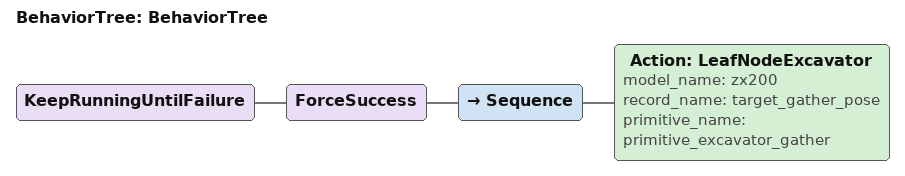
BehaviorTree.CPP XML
<?xml version="1.0"?>
<root main_tree_to_execute="BehaviorTree">
    <BehaviorTree ID="BehaviorTree">
        <KeepRunningUntilFailure>
            <ForceSuccess>
                <Sequence>
                    <Action  model_name="zx200" ID="LeafNodeExcavator" record_name="target_gather_pose" primitive_name="primitive_excavator_gather"/>
                </Sequence>
            </ForceSuccess>
        </KeepRunningUntilFailure>
    </BehaviorTree>
</root>
